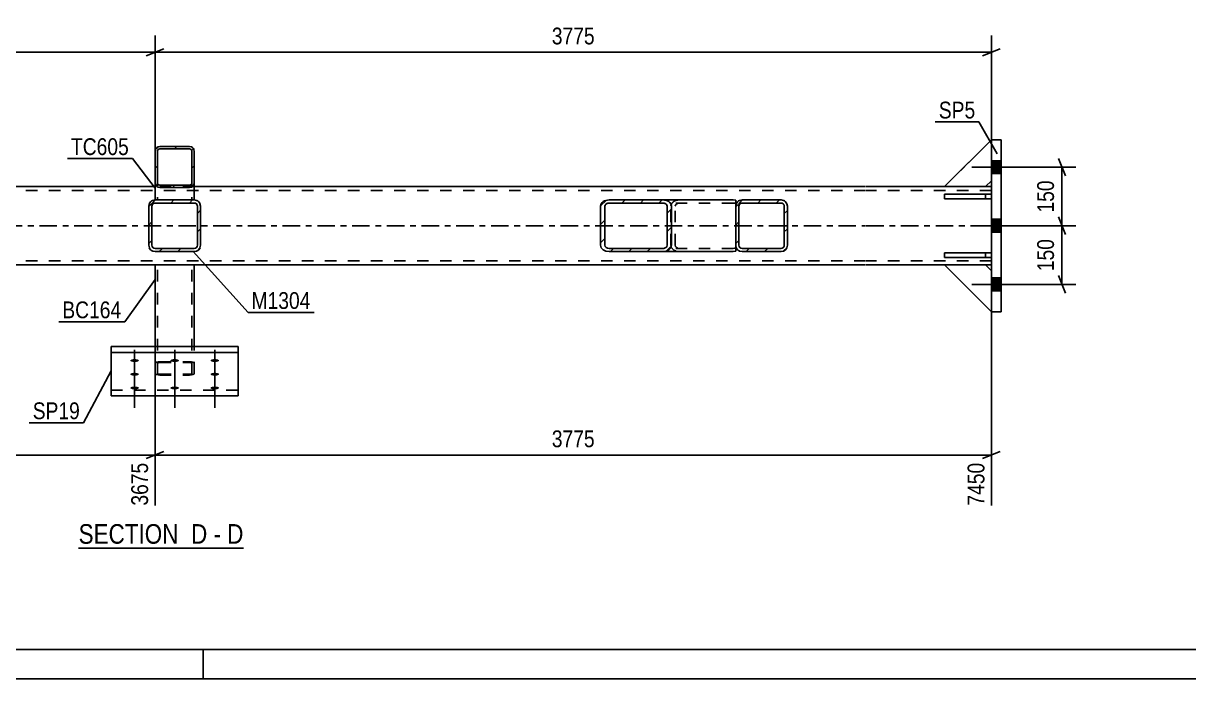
# Model space of a CAD drawing. Header units: millimetres. Extents: x 0 to 841, y 0 to 594.
# Drawn here: x 180.3 to 378.9, y 0 to 111.8 of the extents above; entities that cross this region are included whole.
import ezdxf

# ---------------------------------------------------------------- set-up
doc = ezdxf.new("R2010")
doc.units = ezdxf.units.MM
doc.linetypes.add('DXK_LINE_DOT2', pattern=[3.9198, 1.9599, -1.9599])
doc.linetypes.add('DXK_LINE_DOT3', pattern=[5.9187, 2.979, -0.9799, 0.9799, -0.9799])
doc.styles.add('Arial Narrow', font='ARIALN.TTF', dxfattribs={"height": 0.2})

# ---------------------------------------------------------------- blocks, each defined once
blk = doc.blocks.new('Unknown-761548517-1132')
at = {"color": 5, "linetype": 'Continuous'}
for p, q in [((5, 5), (836, 5)), ((211, 0), (211, 5)), ((0, 0), (841, 0))]:
    blk.add_line(p, q, dxfattribs=at)
blk = doc.blocks.new('Unknown-761548517-12 - 4979')
at = {"color": 6, "linetype": 'Continuous'}
blk.add_line((189.77, 22.27), (217.84, 22.27), dxfattribs=at)
at = {"color": 0, "linetype": 'Continuous'}
for points in [[(207.88, 23.02), (207.88, 26.52), (189.77, 26.52), (189.77, 23.02)], [(211.7, 23.02), (211.7, 26.52), (208.93, 26.52), (208.93, 23.02)], [(214.03, 23.02), (214.03, 26.52), (212.75, 26.52), (212.75, 23.02)], [(217.84, 23.02), (217.84, 26.52), (215.08, 26.52), (215.08, 23.02)]]:
    blk.add_wipeout(points, dxfattribs=at)
at = {"color": 7, "linetype": 'Continuous', "style": 'Arial Narrow'}
for s, p in [('SECTION ', (189.77, 23.02)), ('D', (208.93, 23.02)), ('D', (215.08, 23.02)), ('-', (212.75, 23.02))]:
    blk.add_text(s, height=3.34, dxfattribs=at).set_placement(p)
blk = doc.blocks.new('Part-761548517-5053 - 4979')
at = {"color": 2, "linetype": 'Continuous'}
for p, q in [((216.97, 56.63), (195.3, 56.63)), ((195.3, 56.63), (195.3, 48.22)), ((195.3, 55.63), (216.97, 55.63)), ((216.97, 48.22), (216.97, 56.63)), ((195.3, 48.22), (216.97, 48.22))]:
    blk.add_line(p, q, dxfattribs=at)
at = {"color": 7, "linetype": 'DXK_LINE_DOT2'}
blk.add_line((195.3, 49.22), (216.97, 49.22), dxfattribs=at)
blk = doc.blocks.new('Part-761548517-4987 - 4979')
at = {"linetype": 'Continuous'}
h = blk.add_hatch(dxfattribs=at)
h.set_pattern_fill('', scale=0.7, style=0, pattern_type=0)
h.set_pattern_definition([(45, (209.8777, 72.9255), (-1.57154, 1.57154), [])])
h.paths.add_polyline_path([(209.47, 72.84), (209.88, 72.93), (210.22, 73.16), (210.45, 73.5), (210.54, 73.91), (210.54, 80.58), (210.45, 80.99), (210.22, 81.33), (209.88, 81.56), (209.47, 81.64), (202.8, 81.64), (202.39, 81.56), (202.05, 81.33), (201.82, 80.99), (201.74, 80.58), (201.74, 73.91), (201.82, 73.5), (202.05, 73.16), (202.39, 72.93), (202.8, 72.84)])
h.paths.add_polyline_path([(202.6, 73.42), (202.43, 73.53), (202.31, 73.71), (202.27, 73.91), (202.27, 80.58), (202.31, 80.78), (202.43, 80.95), (202.6, 81.07), (202.8, 81.11), (209.47, 81.11), (209.67, 81.07), (209.85, 80.95), (209.96, 80.78), (210, 80.58), (210, 73.91), (209.96, 73.71), (209.85, 73.53), (209.67, 73.42), (209.47, 73.38), (202.8, 73.38)])
at = {"color": 7, "linetype": 'DXK_LINE_DOT2'}
for p, q in [((202.39, 81.56), (202.8, 81.64)), ((209.47, 81.64), (202.8, 81.64)), ((209.47, 81.64), (209.88, 81.56)), ((201.74, 80.58), (201.82, 80.99)), ((201.74, 73.91), (201.74, 80.58)), ((202.31, 80.78), (202.27, 80.58)), ((202.27, 73.91), (202.27, 80.58)), ((202.8, 81.11), (202.6, 81.07)), ((202.8, 81.11), (209.47, 81.11)), ((209.67, 81.07), (209.47, 81.11)), ((210, 80.58), (209.96, 80.78)), ((210, 73.91), (210, 80.58)), ((210.45, 80.99), (210.54, 80.58)), ((210.54, 73.91), (210.54, 80.58)), ((201.82, 73.5), (201.74, 73.91)), ((202.27, 73.91), (202.31, 73.71)), ((209.96, 73.71), (210, 73.91)), ((210.54, 73.91), (210.45, 73.5)), ((202.8, 72.84), (202.39, 72.93)), ((202.6, 73.42), (202.8, 73.38)), ((202.8, 73.38), (209.47, 73.38)), ((202.8, 72.84), (209.47, 72.84)), ((209.47, 73.38), (209.67, 73.42)), ((209.88, 72.93), (209.47, 72.84))]:
    blk.add_line(p, q, dxfattribs=at)
at = {"color": 2, "linetype": 'Continuous'}
for p, q in [((202.8, 81.64), (202.39, 81.56)), ((202.8, 81.64), (209.47, 81.64)), ((209.88, 81.56), (209.47, 81.64)), ((201.82, 80.99), (201.74, 80.58)), ((201.74, 73.91), (201.74, 80.58)), ((202.27, 80.58), (202.31, 80.78)), ((202.27, 73.91), (202.27, 80.58)), ((202.6, 81.07), (202.8, 81.11)), ((202.8, 81.11), (209.47, 81.11)), ((209.47, 81.11), (209.67, 81.07)), ((209.96, 80.78), (210, 80.58)), ((210, 73.91), (210, 80.58)), ((210.54, 80.58), (210.45, 80.99)), ((210.54, 73.91), (210.54, 80.58)), ((201.74, 73.91), (201.82, 73.5)), ((202.31, 73.71), (202.27, 73.91)), ((210, 73.91), (209.96, 73.71)), ((210.45, 73.5), (210.54, 73.91)), ((202.39, 72.93), (202.8, 72.84)), ((202.8, 73.38), (202.6, 73.42)), ((202.8, 73.38), (209.47, 73.38)), ((202.8, 72.84), (209.47, 72.84)), ((209.67, 73.42), (209.47, 73.38)), ((209.47, 72.84), (209.88, 72.93))]:
    blk.add_line(p, q, dxfattribs=at)
at = {"color": 7, "linetype": 'DXK_LINE_DOT2'}
for centre, radius, start, end in [((202.8, 80.58), 1.07, 112.5, 157.5), ((209.47, 80.58), 1.07, 22.5, 67.5), ((202.8, 80.58), 0.533, 112.5, 157.5), ((209.47, 80.58), 0.533, 22.5, 67.5), ((202.8, 73.91), 1.07, 202.5, 247.5), ((202.8, 73.91), 0.533, 202.5, 247.5), ((209.47, 73.91), 0.533, 292.5, 337.5), ((209.47, 73.91), 1.07, 292.5, 337.5)]:
    blk.add_arc(centre, radius, start, end, dxfattribs=at)
at = {"color": 2, "linetype": 'Continuous'}
for centre, radius, start, end in [((202.8, 80.58), 1.07, 112.5, 157.5), ((209.47, 80.58), 1.07, 22.5, 67.5), ((202.8, 80.58), 0.533, 112.5, 157.5), ((209.47, 80.58), 0.533, 22.5, 67.5), ((202.8, 73.91), 1.07, 202.5, 247.5), ((202.8, 73.91), 0.533, 202.5, 247.5), ((209.47, 73.91), 0.533, 292.5, 337.5), ((209.47, 73.91), 1.07, 292.5, 337.5)]:
    blk.add_arc(centre, radius, start, end, dxfattribs=at)
blk = doc.blocks.new('Part-761548517-4993 - 4979')
at = {"color": 2, "linetype": 'Continuous'}
for p, q in [((202.8, 83.91), (88.4, 83.91)), ((323.86, 83.91), (209.47, 83.91)), ((337.3, 83.91), (323.96, 83.91)), ((345.3, 83.91), (344.3, 83.91)), ((323.86, 70.58), (88.4, 70.58)), ((337.3, 70.58), (323.96, 70.58)), ((345.3, 70.58), (344.3, 70.58))]:
    blk.add_line(p, q, dxfattribs=at)
at = {"color": 7, "linetype": 'DXK_LINE_DOT2'}
for p, q in [((209.47, 83.91), (202.8, 83.91)), ((344.3, 83.91), (337.3, 83.91)), ((345.3, 83.91), (345.3, 70.58)), ((323.86, 83.24), (88.4, 83.24)), ((345.3, 83.24), (323.96, 83.24)), ((323.86, 71.24), (88.4, 71.24)), ((345.3, 71.24), (323.96, 71.24)), ((344.3, 70.58), (337.3, 70.58))]:
    blk.add_line(p, q, dxfattribs=at)
at = {"color": 7, "linetype": 'DXK_LINE_DOT3'}
for p, q in [((88.4, 77.24), (323.86, 77.24)), ((323.96, 77.24), (345.3, 77.24))]:
    blk.add_line(p, q, dxfattribs=at)
blk = doc.blocks.new('Bolt-761548517-4994 - 4979')
at = {"linetype": 'Continuous'}
for points in [[(345.3, 88.34), (345.3, 86.14), (346.96, 86.14), (346.96, 88.34)], [(345.3, 88.34), (345.3, 86.14), (346.96, 86.14), (346.96, 88.34)], [(345.3, 88.34), (345.3, 86.14), (346.96, 86.14), (346.96, 88.34)], [(345.3, 88.34), (345.3, 86.14), (346.96, 86.14), (346.96, 88.34)], [(345.3, 78.34), (345.3, 76.14), (346.96, 76.14), (346.96, 78.34)], [(345.3, 78.34), (345.3, 76.14), (346.96, 76.14), (346.96, 78.34)], [(345.3, 68.34), (345.3, 66.14), (346.96, 66.14), (346.96, 68.34)], [(345.3, 68.34), (345.3, 66.14), (346.96, 66.14), (346.96, 68.34)], [(345.3, 68.34), (345.3, 66.14), (346.96, 66.14), (346.96, 68.34)], [(345.3, 68.34), (345.3, 66.14), (346.96, 66.14), (346.96, 68.34)]]:
    blk.add_hatch(color=1, dxfattribs=at).paths.add_polyline_path(points)
at = {"color": 1, "linetype": 'Continuous'}
for p, q in [((346.96, 88.34), (345.3, 88.34)), ((346.96, 88.34), (345.3, 88.34)), ((346.96, 88.34), (345.3, 88.34)), ((346.96, 88.34), (345.3, 88.34)), ((349.9, 87.24), (341.96, 87.24)), ((349.9, 87.24), (341.96, 87.24)), ((349.9, 87.24), (341.96, 87.24)), ((349.9, 87.24), (341.96, 87.24)), ((346.96, 86.14), (345.3, 86.14)), ((346.96, 86.14), (345.3, 86.14)), ((346.96, 86.14), (345.3, 86.14)), ((346.96, 86.14), (345.3, 86.14)), ((346.96, 78.34), (345.3, 78.34)), ((346.96, 78.34), (345.3, 78.34)), ((349.9, 77.24), (341.96, 77.24)), ((349.9, 77.24), (341.96, 77.24)), ((346.96, 76.14), (345.3, 76.14)), ((346.96, 76.14), (345.3, 76.14)), ((346.96, 68.34), (345.3, 68.34)), ((346.96, 68.34), (345.3, 68.34)), ((346.96, 68.34), (345.3, 68.34)), ((346.96, 68.34), (345.3, 68.34)), ((349.9, 67.24), (341.96, 67.24)), ((349.9, 67.24), (341.96, 67.24)), ((349.9, 67.24), (341.96, 67.24)), ((349.9, 67.24), (341.96, 67.24)), ((346.96, 66.14), (345.3, 66.14)), ((346.96, 66.14), (345.3, 66.14)), ((346.96, 66.14), (345.3, 66.14)), ((346.96, 66.14), (345.3, 66.14))]:
    blk.add_line(p, q, dxfattribs=at)
blk = doc.blocks.new('Part-761548517-4998 - 4979')
at = {"linetype": 'Continuous'}
h = blk.add_hatch(dxfattribs=at)
h.set_pattern_fill('', scale=0.7, style=0, pattern_type=0)
h.set_pattern_definition([(45, (309.8724, 72.9255), (-1.57154, 1.57154), [])])
h.paths.add_polyline_path([(309.46, 72.84), (309.87, 72.93), (310.22, 73.16), (310.45, 73.5), (310.53, 73.91), (310.53, 80.58), (310.45, 80.99), (310.22, 81.33), (309.87, 81.56), (309.46, 81.64), (302.8, 81.64), (302.39, 81.56), (302.04, 81.33), (301.81, 80.99), (301.73, 80.58), (301.73, 73.91), (301.81, 73.5), (302.04, 73.16), (302.39, 72.93), (302.8, 72.84)])
h.paths.add_polyline_path([(302.59, 73.42), (302.42, 73.53), (302.3, 73.71), (302.26, 73.91), (302.26, 80.58), (302.3, 80.78), (302.42, 80.95), (302.59, 81.07), (302.8, 81.11), (309.46, 81.11), (309.67, 81.07), (309.84, 80.95), (309.96, 80.78), (310, 80.58), (310, 73.91), (309.96, 73.71), (309.84, 73.53), (309.67, 73.42), (309.46, 73.38), (302.8, 73.38)])
at = {"color": 7, "linetype": 'DXK_LINE_DOT2'}
for p, q in [((302.39, 81.56), (302.8, 81.64)), ((302.8, 81.64), (309.46, 81.64)), ((309.46, 81.64), (309.87, 81.56)), ((301.73, 80.58), (301.81, 80.99)), ((301.73, 73.91), (301.73, 80.58)), ((302.3, 80.78), (302.26, 80.58)), ((302.26, 73.91), (302.26, 80.58)), ((302.8, 81.11), (302.59, 81.07)), ((302.8, 81.11), (309.46, 81.11)), ((309.67, 81.07), (309.46, 81.11)), ((310, 80.58), (309.96, 80.78)), ((310, 73.91), (310, 80.58)), ((310.45, 80.99), (310.53, 80.58)), ((310.53, 73.91), (310.53, 80.58)), ((301.81, 73.5), (301.73, 73.91)), ((302.26, 73.91), (302.3, 73.71)), ((309.96, 73.71), (310, 73.91)), ((310.53, 73.91), (310.45, 73.5)), ((302.8, 72.84), (302.39, 72.93)), ((302.59, 73.42), (302.8, 73.38)), ((302.8, 73.38), (309.46, 73.38)), ((302.8, 72.84), (309.46, 72.84)), ((309.46, 73.38), (309.67, 73.42)), ((309.87, 72.93), (309.46, 72.84))]:
    blk.add_line(p, q, dxfattribs=at)
at = {"color": 2, "linetype": 'Continuous'}
for p, q in [((302.8, 81.64), (302.39, 81.56)), ((302.8, 81.64), (309.46, 81.64)), ((309.87, 81.56), (309.46, 81.64)), ((301.81, 80.99), (301.73, 80.58)), ((301.73, 73.91), (301.73, 80.58)), ((302.26, 80.58), (302.3, 80.78)), ((302.26, 73.91), (302.26, 80.58)), ((302.59, 81.07), (302.8, 81.11)), ((302.8, 81.11), (309.46, 81.11)), ((309.46, 81.11), (309.67, 81.07)), ((309.96, 80.78), (310, 80.58)), ((310, 73.91), (310, 80.58)), ((310.53, 80.58), (310.45, 80.99)), ((310.53, 73.91), (310.53, 80.58)), ((301.73, 73.91), (301.81, 73.5)), ((302.3, 73.71), (302.26, 73.91)), ((310, 73.91), (309.96, 73.71)), ((310.45, 73.5), (310.53, 73.91)), ((302.39, 72.93), (302.8, 72.84)), ((302.8, 73.38), (302.59, 73.42)), ((302.8, 73.38), (309.46, 73.38)), ((302.8, 72.84), (309.46, 72.84)), ((309.67, 73.42), (309.46, 73.38)), ((309.46, 72.84), (309.87, 72.93))]:
    blk.add_line(p, q, dxfattribs=at)
at = {"color": 7, "linetype": 'DXK_LINE_DOT2'}
for centre, radius, start, end in [((302.8, 80.58), 1.07, 112.5, 157.5), ((309.46, 80.58), 1.07, 22.5, 67.5), ((302.8, 80.58), 0.533, 112.5, 157.5), ((309.46, 80.58), 0.533, 22.5, 67.5), ((302.8, 73.91), 1.07, 202.5, 247.5), ((302.8, 73.91), 0.533, 202.5, 247.5), ((309.46, 73.91), 0.533, 292.5, 337.5), ((309.46, 73.91), 1.07, 292.5, 337.5)]:
    blk.add_arc(centre, radius, start, end, dxfattribs=at)
at = {"color": 2, "linetype": 'Continuous'}
for centre, radius, start, end in [((302.8, 80.58), 1.07, 112.5, 157.5), ((309.46, 80.58), 1.07, 22.5, 67.5), ((302.8, 80.58), 0.533, 112.5, 157.5), ((309.46, 80.58), 0.533, 22.5, 67.5), ((302.8, 73.91), 1.07, 202.5, 247.5), ((302.8, 73.91), 0.533, 202.5, 247.5), ((309.46, 73.91), 0.533, 292.5, 337.5), ((309.46, 73.91), 1.07, 292.5, 337.5)]:
    blk.add_arc(centre, radius, start, end, dxfattribs=at)
blk = doc.blocks.new('Part-761548517-5020 - 4979')
at = {"color": 2, "linetype": 'Continuous'}
for p, q in [((346.96, 91.91), (345.3, 91.91)), ((345.3, 91.91), (345.3, 62.58)), ((346.96, 91.91), (346.96, 62.58)), ((346.96, 62.58), (345.3, 62.58))]:
    blk.add_line(p, q, dxfattribs=at)
blk = doc.blocks.new('Part-761548517-5021 - 4979')
at = {"linetype": 'Continuous'}
h = blk.add_hatch(dxfattribs=at)
h.set_pattern_fill('', scale=0.7, style=0, pattern_type=0)
h.set_pattern_definition([(45, (289.8811, 72.9255), (-1.57154, 1.57154), [])])
h.paths.add_polyline_path([(289.32, 72.84), (289.88, 72.93), (290.36, 73.16), (290.67, 73.5), (290.79, 73.91), (290.79, 80.58), (290.67, 80.99), (290.36, 81.33), (289.88, 81.56), (289.32, 81.64), (280.17, 81.64), (279.61, 81.56), (279.13, 81.33), (278.82, 80.99), (278.7, 80.58), (278.7, 73.91), (278.82, 73.5), (279.13, 73.16), (279.61, 72.93), (280.17, 72.84)])
h.paths.add_polyline_path([(279.89, 73.42), (279.65, 73.53), (279.49, 73.71), (279.44, 73.91), (279.44, 80.58), (279.49, 80.78), (279.65, 80.95), (279.89, 81.07), (280.17, 81.11), (289.32, 81.11), (289.6, 81.07), (289.84, 80.95), (290, 80.78), (290.05, 80.58), (290.05, 73.91), (290, 73.71), (289.84, 73.53), (289.6, 73.42), (289.32, 73.38), (280.17, 73.38)])
at = {"color": 2, "linetype": 'Continuous'}
for p, q in [((280.17, 81.64), (279.61, 81.56)), ((280.17, 81.64), (289.32, 81.64)), ((301.3, 81.64), (289.32, 81.64)), ((289.88, 81.56), (289.32, 81.64)), ((301.3, 81.64), (301.73, 81.58)), ((301.73, 81.58), (301.73, 81.56)), ((301.73, 81.56), (301.73, 81.33)), ((278.82, 80.99), (278.7, 80.58)), ((278.7, 73.91), (278.7, 80.58)), ((279.44, 80.58), (279.49, 80.78)), ((279.44, 73.91), (279.44, 80.58)), ((279.89, 81.07), (280.17, 81.11)), ((280.17, 81.11), (289.32, 81.11)), ((289.32, 81.11), (289.6, 81.07)), ((290, 80.78), (290.05, 80.58)), ((290.05, 73.91), (290.05, 80.58)), ((290.79, 80.58), (290.67, 80.99)), ((290.79, 73.91), (290.79, 80.58)), ((301.73, 81.33), (301.73, 80.58)), ((278.7, 73.91), (278.82, 73.5)), ((279.49, 73.71), (279.44, 73.91)), ((290.05, 73.91), (290, 73.71)), ((290.67, 73.5), (290.79, 73.91)), ((301.73, 72.91), (301.73, 73.91)), ((279.61, 72.93), (280.17, 72.84)), ((280.17, 73.38), (279.89, 73.42)), ((280.17, 73.38), (289.32, 73.38)), ((280.17, 72.84), (289.32, 72.84)), ((289.6, 73.42), (289.32, 73.38)), ((289.32, 72.84), (289.88, 72.93)), ((301.3, 72.84), (289.32, 72.84)), ((301.3, 72.84), (301.73, 72.91))]:
    blk.add_line(p, q, dxfattribs=at)
at = {"color": 7, "linetype": 'DXK_LINE_DOT2'}
for p, q in [((289.32, 81.64), (280.17, 81.64)), ((291.59, 81.56), (292.15, 81.64)), ((301.3, 81.11), (280.17, 81.11)), ((290.69, 80.58), (290.8, 80.99)), ((290.69, 73.91), (290.69, 80.58)), ((291.47, 80.78), (291.42, 80.58)), ((291.42, 73.91), (291.42, 80.58)), ((292.15, 81.11), (291.87, 81.07)), ((301.58, 81.07), (301.3, 81.11)), ((301.73, 81), (301.58, 81.07)), ((301.73, 81.33), (301.73, 81)), ((301.73, 73.91), (301.73, 80.99)), ((290.8, 73.5), (290.69, 73.91)), ((291.42, 73.91), (291.47, 73.71)), ((301.58, 73.42), (301.73, 73.49)), ((301.3, 73.38), (280.17, 73.38)), ((289.32, 72.84), (280.17, 72.84)), ((292.15, 72.84), (291.59, 72.93)), ((291.87, 73.42), (292.15, 73.38)), ((301.3, 73.38), (301.58, 73.42))]:
    blk.add_line(p, q, dxfattribs=at)
at = {"color": 2, "linetype": 'Continuous'}
for centre, radius, start, end in [((279.94, 80.27), 1.34, 104.5546, 147.5894), ((289.55, 80.27), 1.34, 32.4106, 75.4454), ((280.06, 80.42), 0.668, 104.5546, 147.5894), ((289.43, 80.42), 0.668, 32.4106, 75.4454), ((279.94, 74.22), 1.34, 212.4106, 255.4454), ((280.06, 74.07), 0.668, 212.4106, 255.4454), ((289.43, 74.07), 0.668, 284.5546, 327.5894), ((289.55, 74.22), 1.34, 284.5546, 327.5894)]:
    blk.add_arc(centre, radius, start, end, dxfattribs=at)
at = {"color": 7, "linetype": 'DXK_LINE_DOT2'}
for centre, radius, start, end in [((291.93, 80.27), 1.34, 104.5546, 147.5894), ((292.04, 80.42), 0.668, 104.5546, 147.5894), ((291.93, 74.22), 1.34, 212.4106, 255.4454), ((292.04, 74.07), 0.668, 212.4106, 255.4454)]:
    blk.add_arc(centre, radius, start, end, dxfattribs=at)
blk = doc.blocks.new('Part-761548517-5026 - 4979')
at = {"color": 2, "linetype": 'Continuous'}
for p, q in [((202.8, 56.63), (202.8, 70.58)), ((209.47, 56.63), (209.47, 70.58))]:
    blk.add_line(p, q, dxfattribs=at)
at = {"color": 7, "linetype": 'DXK_LINE_DOT2'}
for p, q in [((209.47, 70.58), (202.8, 70.58)), ((203.2, 52.06), (203.2, 70.58)), ((209.07, 52.06), (209.07, 70.58)), ((202.8, 52.06), (202.8, 56.63)), ((209.47, 52.06), (209.47, 56.63)), ((202.86, 53.89), (202.8, 53.79)), ((203.04, 53.98), (202.86, 53.89)), ((203.3, 54.04), (203.04, 53.98)), ((203.2, 53.79), (203.23, 53.84)), ((203.23, 53.84), (203.32, 53.89)), ((203.6, 54.06), (203.3, 54.04)), ((203.32, 53.89), (203.45, 53.92)), ((203.45, 53.92), (203.6, 53.93)), ((203.6, 54.06), (208.67, 54.06)), ((203.6, 53.93), (208.67, 53.93)), ((208.98, 54.04), (208.67, 54.06)), ((208.67, 53.93), (208.82, 53.92)), ((208.82, 53.92), (208.95, 53.89)), ((208.95, 53.89), (209.04, 53.84)), ((209.24, 53.98), (208.98, 54.04)), ((209.04, 53.84), (209.07, 53.79)), ((209.41, 53.89), (209.24, 53.98)), ((209.47, 53.79), (209.41, 53.89)), ((202.8, 52.06), (202.86, 51.95)), ((202.86, 51.95), (203.04, 51.86)), ((203.04, 51.86), (203.3, 51.8)), ((203.23, 52.01), (203.2, 52.06)), ((203.32, 51.96), (203.23, 52.01)), ((203.3, 51.8), (203.6, 51.78)), ((203.45, 51.93), (203.32, 51.96)), ((203.6, 51.92), (203.45, 51.93)), ((203.6, 51.92), (208.67, 51.92)), ((203.6, 51.78), (208.67, 51.78)), ((208.82, 51.93), (208.67, 51.92)), ((208.67, 51.78), (208.98, 51.8)), ((208.95, 51.96), (208.82, 51.93)), ((209.04, 52.01), (208.95, 51.96)), ((208.98, 51.8), (209.24, 51.86)), ((209.07, 52.06), (209.04, 52.01)), ((209.24, 51.86), (209.41, 51.95)), ((209.41, 51.95), (209.47, 52.06))]:
    blk.add_line(p, q, dxfattribs=at)
blk = doc.blocks.new('Part-761548517-5027 - 4979')
at = {"color": 7, "linetype": 'DXK_LINE_DOT2'}
for p, q in [((337.3, 83.91), (345.3, 91.91)), ((345.3, 91.91), (345.3, 84.91)), ((344.3, 83.91), (337.3, 83.91)), ((345.3, 84.91), (344.3, 83.91))]:
    blk.add_line(p, q, dxfattribs=at)
blk = doc.blocks.new('Part-761548517-5028 - 4979')
at = {"color": 2, "linetype": 'Continuous'}
for p, q in [((337.3, 83.91), (345.3, 91.91)), ((344.3, 83.91), (337.3, 83.91)), ((345.3, 84.91), (344.3, 83.91))]:
    blk.add_line(p, q, dxfattribs=at)
at = {"color": 7, "linetype": 'DXK_LINE_DOT2'}
blk.add_line((345.3, 84.91), (345.3, 91.91), dxfattribs=at)
blk = doc.blocks.new('Part-761548517-5029 - 4979')
at = {"color": 7, "linetype": 'DXK_LINE_DOT2'}
for p, q in [((344.3, 70.58), (337.3, 70.58)), ((337.3, 70.58), (345.3, 62.58)), ((345.3, 69.58), (344.3, 70.58)), ((345.3, 62.58), (345.3, 69.58))]:
    blk.add_line(p, q, dxfattribs=at)
blk = doc.blocks.new('Part-761548517-5030 - 4979')
at = {"color": 7, "linetype": 'DXK_LINE_DOT2'}
for p, q in [((344.3, 70.58), (337.3, 70.58)), ((337.3, 70.58), (345.3, 62.58)), ((345.3, 69.58), (344.3, 70.58)), ((345.3, 62.58), (345.3, 69.58))]:
    blk.add_line(p, q, dxfattribs=at)
blk = doc.blocks.new('Part-761548517-5031 - 4979')
at = {"color": 2, "linetype": 'Continuous'}
for p, q in [((344.3, 70.58), (337.3, 70.58)), ((337.3, 70.58), (345.3, 62.58)), ((345.3, 69.58), (344.3, 70.58))]:
    blk.add_line(p, q, dxfattribs=at)
at = {"color": 7, "linetype": 'DXK_LINE_DOT2'}
blk.add_line((345.3, 69.58), (345.3, 62.58), dxfattribs=at)
blk = doc.blocks.new('Bolt-761548517-5056 - 4979')
at = {"linetype": 'Continuous'}
for points in [[(199.3, 54.51), (199.46, 54.5), (199.6, 54.49), (199.73, 54.46), (199.85, 54.43), (199.94, 54.38), (200, 54.34), (200.03, 54.28), (200.03, 54.23), (200, 54.18), (199.94, 54.13), (199.85, 54.09), (199.73, 54.06), (199.6, 54.03), (199.46, 54.01), (199.3, 54.01), (199.15, 54.01), (199, 54.03), (198.87, 54.06), (198.76, 54.09), (198.67, 54.13), (198.61, 54.18), (198.57, 54.23), (198.57, 54.28), (198.61, 54.34), (198.67, 54.38), (198.76, 54.43), (198.87, 54.46), (199, 54.49), (199.15, 54.5)], [(206.14, 54.51), (206.29, 54.5), (206.43, 54.49), (206.57, 54.46), (206.68, 54.43), (206.77, 54.38), (206.83, 54.34), (206.87, 54.28), (206.87, 54.23), (206.83, 54.18), (206.77, 54.13), (206.68, 54.09), (206.57, 54.06), (206.43, 54.03), (206.29, 54.01), (206.14, 54.01), (205.98, 54.01), (205.84, 54.03), (205.71, 54.06), (205.59, 54.09), (205.5, 54.13), (205.44, 54.18), (205.41, 54.23), (205.41, 54.28), (205.44, 54.34), (205.5, 54.38), (205.59, 54.43), (205.71, 54.46), (205.84, 54.49), (205.98, 54.5)], [(212.97, 54.51), (213.12, 54.5), (213.27, 54.49), (213.4, 54.46), (213.51, 54.43), (213.6, 54.38), (213.67, 54.34), (213.7, 54.28), (213.7, 54.23), (213.67, 54.18), (213.6, 54.13), (213.51, 54.09), (213.4, 54.06), (213.27, 54.03), (213.12, 54.01), (212.97, 54.01), (212.82, 54.01), (212.67, 54.03), (212.54, 54.06), (212.42, 54.09), (212.33, 54.13), (212.27, 54.18), (212.24, 54.23), (212.24, 54.28), (212.27, 54.34), (212.33, 54.38), (212.42, 54.43), (212.54, 54.46), (212.67, 54.49), (212.82, 54.5)], [(199.3, 52.17), (199.46, 52.17), (199.6, 52.15), (199.73, 52.12), (199.85, 52.09), (199.94, 52.05), (200, 52), (200.03, 51.95), (200.03, 51.9), (200, 51.84), (199.94, 51.8), (199.85, 51.75), (199.73, 51.72), (199.6, 51.69), (199.46, 51.68), (199.3, 51.67), (199.15, 51.68), (199, 51.69), (198.87, 51.72), (198.76, 51.75), (198.67, 51.8), (198.61, 51.84), (198.57, 51.9), (198.57, 51.95), (198.61, 52), (198.67, 52.05), (198.76, 52.09), (198.87, 52.12), (199, 52.15), (199.15, 52.17)], [(212.97, 52.17), (213.12, 52.17), (213.27, 52.15), (213.4, 52.12), (213.51, 52.09), (213.6, 52.05), (213.67, 52), (213.7, 51.95), (213.7, 51.9), (213.67, 51.84), (213.6, 51.8), (213.51, 51.75), (213.4, 51.72), (213.27, 51.69), (213.12, 51.68), (212.97, 51.67), (212.82, 51.68), (212.67, 51.69), (212.54, 51.72), (212.42, 51.75), (212.33, 51.8), (212.27, 51.84), (212.24, 51.9), (212.24, 51.95), (212.27, 52), (212.33, 52.05), (212.42, 52.09), (212.54, 52.12), (212.67, 52.15), (212.82, 52.17)], [(199.3, 49.84), (199.46, 49.83), (199.6, 49.81), (199.73, 49.79), (199.85, 49.75), (199.94, 49.71), (200, 49.66), (200.03, 49.61), (200.03, 49.56), (200, 49.51), (199.94, 49.46), (199.85, 49.42), (199.73, 49.38), (199.6, 49.36), (199.46, 49.34), (199.3, 49.33), (199.15, 49.34), (199, 49.36), (198.87, 49.38), (198.76, 49.42), (198.67, 49.46), (198.61, 49.51), (198.57, 49.56), (198.57, 49.61), (198.61, 49.66), (198.67, 49.71), (198.76, 49.75), (198.87, 49.79), (199, 49.81), (199.15, 49.83)], [(206.14, 49.84), (206.29, 49.83), (206.43, 49.81), (206.57, 49.79), (206.68, 49.75), (206.77, 49.71), (206.83, 49.66), (206.87, 49.61), (206.87, 49.56), (206.83, 49.51), (206.77, 49.46), (206.68, 49.42), (206.57, 49.38), (206.43, 49.36), (206.29, 49.34), (206.14, 49.33), (205.98, 49.34), (205.84, 49.36), (205.71, 49.38), (205.59, 49.42), (205.5, 49.46), (205.44, 49.51), (205.41, 49.56), (205.41, 49.61), (205.44, 49.66), (205.5, 49.71), (205.59, 49.75), (205.71, 49.79), (205.84, 49.81), (205.98, 49.83)], [(212.97, 49.84), (213.12, 49.83), (213.27, 49.81), (213.4, 49.79), (213.51, 49.75), (213.6, 49.71), (213.67, 49.66), (213.7, 49.61), (213.7, 49.56), (213.67, 49.51), (213.6, 49.46), (213.51, 49.42), (213.4, 49.38), (213.27, 49.36), (213.12, 49.34), (212.97, 49.33), (212.82, 49.34), (212.67, 49.36), (212.54, 49.38), (212.42, 49.42), (212.33, 49.46), (212.27, 49.51), (212.24, 49.56), (212.24, 49.61), (212.27, 49.66), (212.33, 49.71), (212.42, 49.75), (212.54, 49.79), (212.67, 49.81), (212.82, 49.83)]]:
    blk.add_hatch(color=1, dxfattribs=at).paths.add_polyline_path(points)
at = {"color": 1, "linetype": 'Continuous'}
for p, q in [((199.3, 56.08), (199.3, 50.88)), ((206.14, 56.08), (206.14, 50.88)), ((212.97, 56.08), (212.97, 50.88)), ((199.3, 53.74), (199.3, 48.54)), ((212.97, 53.74), (212.97, 48.54)), ((199.3, 51.4), (199.3, 46.2)), ((206.14, 51.4), (206.14, 46.2)), ((212.97, 51.4), (212.97, 46.2))]:
    blk.add_line(p, q, dxfattribs=at)
blk = doc.blocks.new('Part-761548517-5063 - 4979')
at = {"color": 2, "linetype": 'Continuous'}
for p, q in [((337.3, 71.84), (337.3, 72.64)), ((337.3, 72.64), (345.3, 72.64)), ((345.3, 71.84), (337.3, 71.84)), ((345.3, 72.64), (345.3, 71.84))]:
    blk.add_line(p, q, dxfattribs=at)
at = {"color": 7, "linetype": 'DXK_LINE_DOT2'}
blk.add_line((344.3, 71.84), (344.3, 72.64), dxfattribs=at)
blk = doc.blocks.new('Part-761548517-5064 - 4979')
at = {"color": 2, "linetype": 'Continuous'}
for p, q in [((337.3, 81.84), (337.3, 82.64)), ((337.3, 82.64), (345.3, 82.64)), ((345.3, 81.84), (337.3, 81.84)), ((345.3, 82.64), (345.3, 81.84))]:
    blk.add_line(p, q, dxfattribs=at)
at = {"color": 7, "linetype": 'DXK_LINE_DOT2'}
blk.add_line((344.3, 81.84), (344.3, 82.64), dxfattribs=at)
blk = doc.blocks.new('Part-761548517-5065 - 4979')
at = {"color": 7, "linetype": 'DXK_LINE_DOT2'}
for p, q in [((345.3, 72.64), (337.3, 72.64)), ((337.3, 72.64), (337.3, 71.84)), ((337.3, 71.84), (345.3, 71.84)), ((344.3, 71.84), (344.3, 72.64)), ((345.3, 71.84), (345.3, 72.64))]:
    blk.add_line(p, q, dxfattribs=at)
blk = doc.blocks.new('Part-761548517-5066 - 4979')
at = {"color": 7, "linetype": 'DXK_LINE_DOT2'}
for p, q in [((345.3, 82.64), (337.3, 82.64)), ((337.3, 82.64), (337.3, 81.84)), ((337.3, 81.84), (345.3, 81.84)), ((344.3, 81.84), (344.3, 82.64)), ((345.3, 81.84), (345.3, 82.64))]:
    blk.add_line(p, q, dxfattribs=at)
blk = doc.blocks.new('Part-761548517-5067 - 4979')
at = {"color": 7, "linetype": 'DXK_LINE_DOT2'}
for p, q in [((337.3, 83.91), (345.3, 91.91)), ((345.3, 91.91), (345.3, 84.91)), ((344.3, 83.91), (337.3, 83.91)), ((345.3, 84.91), (344.3, 83.91))]:
    blk.add_line(p, q, dxfattribs=at)
blk = doc.blocks.new('Part-761548517-5073 - 4979')
at = {"linetype": 'Continuous'}
h = blk.add_hatch(dxfattribs=at)
h.set_pattern_fill('', scale=0.7, style=0, pattern_type=0)
h.set_pattern_definition([(45, (208.976, 83.8055), (-1.57154, 1.57154), [])])
h.paths.add_polyline_path([(208.67, 83.74), (208.98, 83.81), (209.24, 83.99), (209.41, 84.26), (209.47, 84.59), (209.47, 89.93), (209.41, 90.25), (209.24, 90.53), (208.98, 90.71), (208.67, 90.77), (203.6, 90.77), (203.3, 90.71), (203.04, 90.53), (202.86, 90.25), (202.8, 89.93), (202.8, 84.59), (202.86, 84.26), (203.04, 83.99), (203.3, 83.81), (203.6, 83.74)])
h.paths.add_polyline_path([(203.45, 84.2), (203.32, 84.29), (203.23, 84.42), (203.2, 84.59), (203.2, 89.93), (203.23, 90.09), (203.32, 90.23), (203.45, 90.32), (203.6, 90.35), (208.67, 90.35), (208.82, 90.32), (208.95, 90.23), (209.04, 90.09), (209.07, 89.93), (209.07, 84.59), (209.04, 84.42), (208.95, 84.29), (208.82, 84.2), (208.67, 84.16), (203.6, 84.16)])
at = {"color": 2, "linetype": 'Continuous'}
for p, q in [((202.86, 90.25), (202.8, 89.93)), ((202.8, 84.59), (202.8, 89.93)), ((203.2, 89.93), (203.23, 90.09)), ((203.2, 84.59), (203.2, 89.93)), ((203.23, 90.09), (203.32, 90.23)), ((203.6, 90.77), (203.3, 90.71)), ((203.32, 90.23), (203.45, 90.32)), ((203.45, 90.32), (203.6, 90.35)), ((203.6, 90.77), (208.67, 90.77)), ((203.6, 90.35), (208.67, 90.35)), ((208.98, 90.71), (208.67, 90.77)), ((208.67, 90.35), (208.82, 90.32)), ((208.82, 90.32), (208.95, 90.23)), ((208.95, 90.23), (209.04, 90.09)), ((209.04, 90.09), (209.07, 89.93)), ((209.07, 84.59), (209.07, 89.93)), ((209.47, 89.93), (209.41, 90.25)), ((209.47, 84.59), (209.47, 89.93)), ((202.8, 84.59), (202.8, 81.64)), ((202.8, 84.59), (202.86, 84.26)), ((203.23, 84.42), (203.2, 84.59)), ((203.32, 84.29), (203.23, 84.42)), ((203.3, 83.81), (203.6, 83.74)), ((203.45, 84.2), (203.32, 84.29)), ((203.6, 84.16), (203.45, 84.2)), ((203.6, 84.16), (208.67, 84.16)), ((203.6, 83.74), (208.67, 83.74)), ((208.82, 84.2), (208.67, 84.16)), ((208.67, 83.74), (208.98, 83.81)), ((208.95, 84.29), (208.82, 84.2)), ((209.04, 84.42), (208.95, 84.29)), ((209.07, 84.59), (209.04, 84.42)), ((209.41, 84.26), (209.47, 84.59)), ((209.47, 84.59), (209.47, 81.64))]:
    blk.add_line(p, q, dxfattribs=at)
at = {"color": 7, "linetype": 'DXK_LINE_DOT2'}
for p, q in [((202.8, 89.93), (202.8, 84.59)), ((203.2, 89.93), (203.2, 81.64)), ((209.07, 89.93), (209.07, 81.64)), ((209.47, 89.93), (209.47, 84.59)), ((209.47, 83.91), (202.8, 83.91)), ((209.47, 81.64), (202.8, 81.64))]:
    blk.add_line(p, q, dxfattribs=at)
at = {"color": 2, "linetype": 'Continuous'}
for centre, start, end in [((203.63, 89.96), 114.0542, 158.9968), ((208.64, 89.96), 21.0032, 65.9458), ((203.63, 84.56), 201.0032, 245.9458), ((208.64, 84.56), 294.0542, 338.9968)]:
    blk.add_arc(centre, 0.823, start, end, dxfattribs=at)
blk = doc.blocks.new('StraightDimension-761548517-8655 - 4979')
at = {"color": 7, "linetype": 'Continuous'}
for p, q in [((202.8, 69.58), (202.8, 29.52)), ((345.3, 69.58), (345.3, 29.52)), ((204.3, 38.73), (201.3, 37.53)), ((202.8, 38.13), (345.3, 38.13)), ((343.8, 37.53), (346.8, 38.73))]:
    blk.add_line(p, q, dxfattribs=at)
at = {"color": 0}
blk.add_wipeout([(278.31, 38.88), (278.31, 43.08), (269.79, 43.08), (269.79, 38.88)], dxfattribs=at)
at = {"color": 0, "linetype": 'Continuous'}
blk.add_wipeout([(344.7, 37.43), (340.5, 37.43), (340.5, 28.92), (344.7, 28.92)], dxfattribs=at)
at = {"color": 3, "style": 'Arial Narrow'}
blk.add_text('3775', height=2.863, dxfattribs=at).set_placement((270.39, 39.48))
at = {"color": 3, "linetype": 'Continuous', "style": 'Arial Narrow'}
blk.add_text('7450', height=2.863, rotation=90.0002, dxfattribs=at).set_placement((344.1, 29.52))
blk = doc.blocks.new('StraightDimension-761548517-5161 - 4979')
at = {"color": 7, "linetype": 'Continuous'}
for p, q in [((66.96, 84.91), (66.96, 109.67)), ((202.8, 84.91), (202.8, 109.67)), ((68.46, 107.42), (65.46, 106.22)), ((201.3, 106.22), (204.3, 107.42)), ((66.96, 106.82), (202.8, 106.82))]:
    blk.add_line(p, q, dxfattribs=at)
at = {"color": 0}
blk.add_wipeout([(139.14, 107.57), (139.14, 111.77), (130.63, 111.77), (130.63, 107.57)], dxfattribs=at)
at = {"color": 3, "style": 'Arial Narrow'}
blk.add_text('3675', height=2.863, dxfattribs=at).set_placement((131.23, 108.17))
blk = doc.blocks.new('StraightDimension-761548517-5148 - 4979')
at = {"color": 7, "linetype": 'Continuous'}
for p, q in [((202.8, 84.91), (202.8, 109.67)), ((345.3, 84.91), (345.3, 109.67)), ((204.3, 107.42), (201.3, 106.22)), ((343.8, 106.22), (346.8, 107.42)), ((202.8, 106.82), (345.3, 106.82))]:
    blk.add_line(p, q, dxfattribs=at)
at = {"color": 0}
blk.add_wipeout([(278.31, 107.57), (278.31, 111.77), (269.79, 111.77), (269.79, 107.57)], dxfattribs=at)
at = {"color": 3, "style": 'Arial Narrow'}
blk.add_text('3775', height=2.863, dxfattribs=at).set_placement((270.39, 108.17))
blk = doc.blocks.new('StraightDimension-761548517-5227 - 4979')
at = {"color": 7, "linetype": 'Continuous'}
for p, q in [((356.7, 78.74), (357.9, 75.74)), ((347.96, 77.24), (359.7, 77.24)), ((357.3, 67.24), (357.3, 77.24)), ((357.9, 65.74), (356.7, 68.74)), ((347.96, 67.24), (359.7, 67.24))]:
    blk.add_line(p, q, dxfattribs=at)
at = {"color": 0}
blk.add_wipeout([(356.55, 75.59), (352.35, 75.59), (352.35, 68.9), (356.55, 68.9)], dxfattribs=at)
at = {"color": 3, "style": 'Arial Narrow'}
blk.add_text('150', height=2.863, rotation=90.0002, dxfattribs=at).set_placement((355.95, 69.5))
blk = doc.blocks.new('StraightDimension-761548517-5236 - 4979')
at = {"color": 7, "linetype": 'Continuous'}
for p, q in [((356.7, 88.74), (357.9, 85.74)), ((347.96, 87.24), (359.7, 87.24)), ((357.3, 77.24), (357.3, 87.24)), ((357.9, 75.74), (356.7, 78.74)), ((347.96, 77.24), (359.7, 77.24))]:
    blk.add_line(p, q, dxfattribs=at)
at = {"color": 0}
blk.add_wipeout([(356.55, 85.59), (352.35, 85.59), (352.35, 78.9), (356.55, 78.9)], dxfattribs=at)
at = {"color": 3, "style": 'Arial Narrow'}
blk.add_text('150', height=2.863, rotation=90.0002, dxfattribs=at).set_placement((355.95, 79.5))
blk = doc.blocks.new('StraightDimension-761548517-8656 - 4979')
at = {"color": 7, "linetype": 'Continuous'}
for p, q in [((66.96, 69.58), (66.96, 35.01)), ((202.8, 69.58), (202.8, 29.52)), ((68.46, 38.73), (65.46, 37.53)), ((66.96, 38.13), (202.8, 38.13)), ((201.3, 37.53), (204.3, 38.73))]:
    blk.add_line(p, q, dxfattribs=at)
at = {"color": 0}
blk.add_wipeout([(139.14, 38.88), (139.14, 43.08), (130.63, 43.08), (130.63, 38.88)], dxfattribs=at)
at = {"color": 0, "linetype": 'Continuous'}
for points in [[(66.36, 37.43), (62.16, 37.43), (62.16, 34.41), (66.36, 34.41)], [(202.2, 37.43), (198, 37.43), (198, 28.92), (202.2, 28.92)]]:
    blk.add_wipeout(points, dxfattribs=at)
at = {"color": 3, "style": 'Arial Narrow'}
blk.add_text('3675', height=2.863, dxfattribs=at).set_placement((131.23, 39.48))
at = {"color": 3, "linetype": 'Continuous', "style": 'Arial Narrow'}
for s, height, p in [('0', 2.86, (65.76, 35.01)), ('3675', 2.863, (201.6, 29.52))]:
    blk.add_text(s, height=height, rotation=90.0002, dxfattribs=at).set_placement(p)
blk = doc.blocks.new('Mark-761548517-5069 - 4979')
at = {"color": 0}
blk.add_wipeout([(198.33, 89.3), (198.33, 92.3), (188.47, 92.3), (188.47, 89.3)], dxfattribs=at)
blk.add_wipeout([(198.33, 89.3), (198.33, 92.3), (188.47, 92.3), (188.47, 89.3)], dxfattribs=at)
at = {"color": 30, "linetype": 'Continuous'}
for p in [(187.87, 88.7), (202.8, 83.68)]:
    blk.add_line(p, (198.93, 88.7), dxfattribs=at)
at = {"color": 3, "style": 'Arial Narrow'}
blk.add_text('TC605', height=2.863, dxfattribs=at).set_placement((188.47, 89.3))
blk = doc.blocks.new('Mark-761548517-5016 - 4979')
at = {"color": 0}
blk.add_wipeout([(342.54, 95.54), (342.54, 98.54), (336.33, 98.54), (336.33, 95.54)], dxfattribs=at)
blk.add_wipeout([(342.54, 95.54), (342.54, 98.54), (336.33, 98.54), (336.33, 95.54)], dxfattribs=at)
at = {"color": 30, "linetype": 'Continuous'}
for p in [(335.73, 94.94), (346.25, 89.5)]:
    blk.add_line(p, (343.14, 94.94), dxfattribs=at)
at = {"color": 3, "style": 'Arial Narrow'}
blk.add_text('SP5', height=2.863, dxfattribs=at).set_placement((336.33, 95.54))
blk = doc.blocks.new('Mark-761548517-5022 - 4979')
at = {"color": 0}
blk.add_wipeout([(197.04, 61.47), (197.04, 64.47), (186.99, 64.47), (186.99, 61.47)], dxfattribs=at)
blk.add_wipeout([(197.04, 61.47), (197.04, 64.47), (186.99, 64.47), (186.99, 61.47)], dxfattribs=at)
at = {"color": 30, "linetype": 'Continuous'}
for p in [(202.8, 68.08), (186.39, 60.87)]:
    blk.add_line(p, (197.64, 60.87), dxfattribs=at)
at = {"color": 3, "style": 'Arial Narrow'}
blk.add_text('BC164', height=2.863, dxfattribs=at).set_placement((186.99, 61.47))
blk = doc.blocks.new('Mark-761548517-10781 - 4979')
at = {"color": 0}
blk.add_wipeout([(189.99, 44.26), (189.99, 47.26), (181.95, 47.26), (181.95, 44.26)], dxfattribs=at)
blk.add_wipeout([(189.99, 44.26), (189.99, 47.26), (181.95, 47.26), (181.95, 44.26)], dxfattribs=at)
at = {"color": 30, "linetype": 'Continuous'}
for p in [(195.3, 52.48), (181.35, 43.66)]:
    blk.add_line(p, (190.59, 43.66), dxfattribs=at)
at = {"color": 3, "style": 'Arial Narrow'}
blk.add_text('SP19', height=2.863, dxfattribs=at).set_placement((181.95, 44.26))
blk = doc.blocks.new('Mark-761548517-10797 - 4979')
at = {"color": 0}
blk.add_wipeout([(229.28, 63.06), (229.28, 66.06), (219.23, 66.06), (219.23, 63.06)], dxfattribs=at)
blk.add_wipeout([(229.28, 63.06), (229.28, 66.06), (219.23, 66.06), (219.23, 63.06)], dxfattribs=at)
at = {"color": 30, "linetype": 'Continuous'}
for p, q in [((209.29, 72.84), (218.63, 62.46)), ((218.63, 62.46), (229.88, 62.46))]:
    blk.add_line(p, q, dxfattribs=at)
at = {"color": 3, "style": 'Arial Narrow'}
blk.add_text('M1304', height=2.863, dxfattribs=at).set_placement((219.23, 63.06))

msp = doc.modelspace()

# ---------------------------------------------------------------- block references
for name in ['Unknown-761548517-1132', 'Part-761548517-5027 - 4979', 'Part-761548517-5028 - 4979', 'Part-761548517-5067 - 4979', 'Part-761548517-5020 - 4979', 'Part-761548517-5073 - 4979', 'Bolt-761548517-4994 - 4979', 'Part-761548517-4993 - 4979', 'Part-761548517-4987 - 4979', 'Part-761548517-5021 - 4979', 'Part-761548517-4998 - 4979', 'Part-761548517-5064 - 4979', 'Part-761548517-5066 - 4979', 'Part-761548517-5063 - 4979', 'Part-761548517-5065 - 4979', 'Part-761548517-5026 - 4979', 'Part-761548517-5029 - 4979', 'Part-761548517-5030 - 4979', 'Part-761548517-5031 - 4979', 'Part-761548517-5053 - 4979', 'Bolt-761548517-5056 - 4979']:
    msp.add_blockref(name, (0, 0))

# ---------------------------------------------------------------- next in the draw order: block references
for name in ['StraightDimension-761548517-5161 - 4979', 'StraightDimension-761548517-5227 - 4979', 'StraightDimension-761548517-8655 - 4979', 'Unknown-761548517-12 - 4979']:
    msp.add_blockref(name, (0, 0))

# ---------------------------------------------------------------- next in the draw order: block references
for name in ['StraightDimension-761548517-5148 - 4979', 'StraightDimension-761548517-5236 - 4979', 'Mark-761548517-10797 - 4979', 'StraightDimension-761548517-8656 - 4979']:
    msp.add_blockref(name, (0, 0))

# ---------------------------------------------------------------- next in the draw order: block references
for name in ['Mark-761548517-5016 - 4979', 'Mark-761548517-5069 - 4979', 'Mark-761548517-5022 - 4979', 'Mark-761548517-10781 - 4979']:
    msp.add_blockref(name, (0, 0))

doc.saveas('drawing.dxf')
